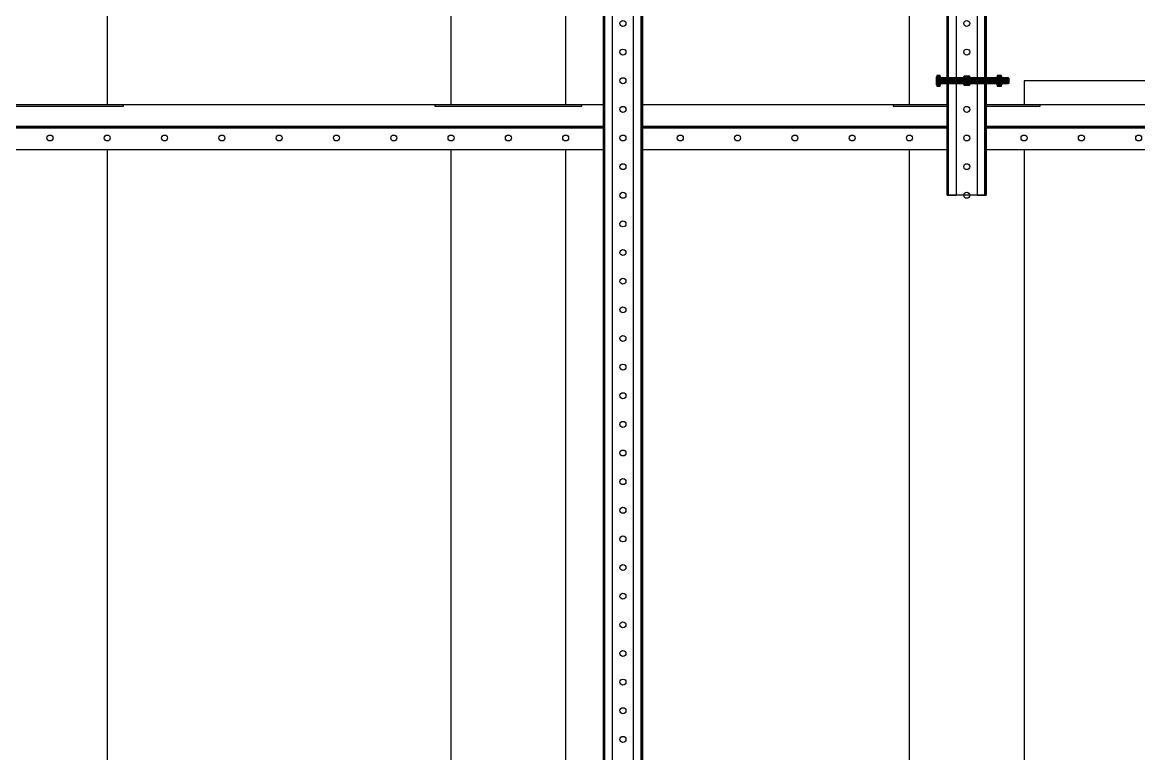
# Model space of a CAD drawing. Header units: millimetres. Extents: x -962357 to -591296, y -223672 to 59420.
# Drawn here: x -790204 to -789230, y -173981 to -173343 of the extents above; entities that cross this region are included whole.
import ezdxf

# ---------------------------------------------------------------- set-up
doc = ezdxf.new("R2010")
doc.units = ezdxf.units.MM
for name, color, linetype in [('000 - H A T C H', 8, 'Continuous'), ('000 - WIPEOUT', 250, 'Continuous'), ('001 - ASCESSORIES', 251, 'Continuous'), ('A11_ALU.SOLID SHEET', 2, 'Continuous')]:
    doc.layers.add(name, color=color, linetype=linetype)
pattern_1 = [(110, (-0.5, 0), (-0.939693, -0.34202), []), (110, (-0.2012, 0.6409), (-0.939693, -0.34202), [1.25, -0.25, 0, -0.25])]

# ---------------------------------------------------------------- blocks, each defined once
blk = doc.blocks.new('*U4870')
at = {"color": 3}
blk.add_wipeout([(-875, -650), (875, -650), (875, -950), (-875, -950)], dxfattribs=at).dxf.layer = '000 - WIPEOUT'
at = {"layer": 'A11_ALU.SOLID SHEET', "color": 0, "linetype": 'ByBlock'}
blk.add_lwpolyline([(-875, -950), (875, -950), (875, -650), (-875, -650)], close=True, dxfattribs=at)
blk = doc.blocks.new('*U4875')
at = {"color": 3}
blk.add_wipeout([(-412.5, 2350), (412.5, 2350), (412.5, 2050), (-412.5, 2050)], dxfattribs=at).dxf.layer = '000 - WIPEOUT'
at = {"layer": 'A11_ALU.SOLID SHEET', "color": 0, "linetype": 'ByBlock'}
blk.add_lwpolyline([(-412.5, 2050), (412.5, 2050), (412.5, 2350), (-412.5, 2350)], close=True, dxfattribs=at)
blk = doc.blocks.new('000 - ASSCESSORIES_FAMELINE_GALV.BRACKET_FITTING_Z-PROFILE_HR-02B_TOP_VIEW')
blk.add_wipeout([(-1200, 39), (1200, 39), (1200, 0), (-1200, 0)]).dxf.layer = '000 - WIPEOUT'
at = {"layer": '001 - ASCESSORIES', "linetype": 'ByBlock'}
blk.add_line((1200, 20.2), (-1200, 20.2), dxfattribs=at)
at = {"layer": '001 - ASCESSORIES'}
blk.add_line((1200, 19), (-1200, 19), dxfattribs=at)
at = {"layer": '001 - ASCESSORIES', "color": 0}
blk.add_lwpolyline([(-1200, 39), (-1200, 19), (1200, 19), (1200, 39)], close=True, dxfattribs=at)
at = {"layer": '001 - ASCESSORIES'}
blk.add_lwpolyline([(-1200, 19), (-1200, 0), (1200, 0), (1200, 19)], close=True, dxfattribs=at)
at = {"layer": '001 - ASCESSORIES', "color": 2}
for points in [[(-64.12, 1.2), (-64.12, 0), (64.12, 0), (64.12, 1.2)], [(335.88, 1.2), (335.88, 0), (464.12, 0), (464.12, 1.2)], [(735.88, 1.2), (735.88, 0), (864.12, 0), (864.12, 1.2)]]:
    blk.add_lwpolyline(points, close=True, dxfattribs=at)
at = {"layer": '001 - ASCESSORIES'}
for centre in [(-150, 29), (-100, 29), (-50, 29), (0, 29), (50, 29), (100, 29), (150, 29), (200, 29), (250, 29), (300, 29), (350, 29), (400, 29), (450, 29), (500, 29), (550, 29), (600, 29), (650, 29), (700, 29), (750, 29), (800, 29)]:
    blk.add_circle(centre, 2.6, dxfattribs=at)
blk = doc.blocks.new('*U4897')
at = {"layer": '001 - ASCESSORIES', "color": 0, "linetype": 'ByBlock'}
blk.add_blockref('000 - ASSCESSORIES_FAMELINE_GALV.BRACKET_FITTING_Z-PROFILE_HR-02B_TOP_VIEW', (1200, -39), dxfattribs=at)
blk = doc.blocks.new('000 - ASSCESSORIES_FAMELINE_GALV.BRACKET_FITTING_U-PROFILE_CC-01_TOP_VIEW')
at = {"color": 6}
blk.add_wipeout([(1500, -17), (-1500, -17), (-1500, 17), (1500, 17)], dxfattribs=at).dxf.layer = '000 - WIPEOUT'
at = {"layer": '001 - ASCESSORIES', "color": 0, "linetype": 'ByBlock'}
for p, q in [((1500, 15.8), (-1500, 15.8)), ((1500, -15.8), (-1500, -15.8))]:
    blk.add_line(p, q, dxfattribs=at)
at = {"layer": '001 - ASCESSORIES', "color": 1}
blk.add_lwpolyline([(1500, 17), (1500, -17), (-1500, -17), (-1500, 17)], close=True, dxfattribs=at)
at = {"layer": '001 - ASCESSORIES', "color": 0, "linetype": 'ByBlock'}
for points in [[(-1500, 17), (-1500, 9), (1500, 9), (1500, 17)], [(-1500, -9), (-1500, -17), (1500, -17), (1500, -9)]]:
    blk.add_lwpolyline(points, close=True, dxfattribs=at)
at = {"layer": '001 - ASCESSORIES', "color": 1, "linetype": 'Continuous'}
for centre in [(250, 0), (275, 0), (300, 0), (325, 0), (350, 0), (375, 0), (400, 0), (425, 0), (450, 0), (475, 0), (500, 0), (525, 0), (550, 0), (575, 0), (600, 0), (625, 0), (650, 0), (675, 0), (700, 0), (725, 0), (750, 0), (775, 0), (800, 0), (825, 0), (850, 0), (875, 0)]:
    blk.add_circle(centre, 2.6, dxfattribs=at)
blk = doc.blocks.new('*U4907')
at = {"layer": '001 - ASCESSORIES', "color": 0, "linetype": 'ByBlock'}
blk.add_blockref('000 - ASSCESSORIES_FAMELINE_GALV.BRACKET_FITTING_U-PROFILE_CC-01_TOP_VIEW', (0, 0), dxfattribs=at)
blk = doc.blocks.new('*U4942')
at = {"color": 6}
blk.add_wipeout([(950, -17), (-950, -17), (-950, 17), (950, 17)], dxfattribs=at).dxf.layer = '000 - WIPEOUT'
at = {"layer": '001 - ASCESSORIES', "color": 0, "linetype": 'ByBlock'}
for p, q in [((950, 15.8), (-950, 15.8)), ((950, -15.8), (-950, -15.8))]:
    blk.add_line(p, q, dxfattribs=at)
at = {"layer": '001 - ASCESSORIES', "color": 1}
blk.add_lwpolyline([(950, 17), (950, -17), (-950, -17), (-950, 17)], close=True, dxfattribs=at)
at = {"layer": '001 - ASCESSORIES', "color": 0, "linetype": 'ByBlock'}
for points in [[(-950, 17), (-950, 9), (950, 9), (950, 17)], [(-950, -9), (-950, -17), (950, -17), (950, -9)]]:
    blk.add_lwpolyline(points, close=True, dxfattribs=at)
at = {"layer": '001 - ASCESSORIES', "color": 1, "linetype": 'Continuous'}
for centre in [(800, 0), (825, 0), (850, 0), (875, 0), (900, 0), (925, 0), (950, 0)]:
    blk.add_circle(centre, 2.6, dxfattribs=at)
blk = doc.blocks.new('*U4663')
at = {"layer": '001 - ASCESSORIES', "color": 0}
blk.add_lwpolyline([(4.62, 0), (2.31, 4), (-2.31, 4), (-4.62, 0), (-2.31, -4), (2.31, -4)], close=True, dxfattribs=at)
at = {"layer": '001 - ASCESSORIES', "color": 8}
blk.add_circle((0, 0), 3.85, dxfattribs=at)
at = {"layer": '001 - ASCESSORIES', "color": 0}
blk.add_circle((0, 0), 2.6, dxfattribs=at)
blk = doc.blocks.new('*U4664')
at = {"layer": '000 - H A T C H'}
h = blk.add_hatch(color=250, dxfattribs=at)
h.dxf.hatch_style = 1
h.paths.add_polyline_path([(4, -2.31), (4, 2.31), (0, 4.62), (-4, 2.31), (-4, -2.31), (0, -4.62)])
h.paths.add_polyline_path([(0, -2.6, -1), (0, 2.6, -1)], flags=16)
at = {"layer": '001 - ASCESSORIES', "color": 0, "rotation": 270}
blk.add_blockref('*U4663', (0, 0), dxfattribs=at)
blk = doc.blocks.new('*U4682')
at = {"color": 1}
for p, q in [((-3.46, 3.5), (3.46, 3.5)), ((-3.46, 0), (3.46, 0))]:
    blk.add_line(p, q, dxfattribs=at)
at = {"color": 0}
for points in [[(-2.31, 3.21, 0.249855), (-4.62, 3.21), (-4.62, 0.29, 0.249855), (-2.31, 0.29)], [(2.31, 3.21, 0.062432), (0, 3.5, 0.062432), (-2.31, 3.21), (-2.31, 0.29, 0.061701), (0, 0, 0.061701), (2.31, 0.29)], [(4.62, 3.21, 0.249855), (2.31, 3.21), (2.31, 0.29, 0.249855), (4.62, 0.29)]]:
    blk.add_lwpolyline(points, format="xyb", close=True, dxfattribs=at)
blk = doc.blocks.new('*U4696')
at = {"layer": '000 - H A T C H'}
h = blk.add_hatch(dxfattribs=at)
h.set_pattern_fill('ANSI35', color=8, scale=4, angle=65)
h.set_pattern_definition(pattern_1)
h.paths.add_polyline_path([(0, -2.5), (59.5, -2.5), (59.5, 2.5), (0, 2.5)])
at = {"color": 8}
blk.add_line((59.5, -2.5), (59.5, 2.5), dxfattribs=at)
at = {"color": 1}
blk.add_lwpolyline([(59.5, 2.5), (0, 2.5), (0, -2.5), (59.5, -2.5), (60, -2), (60, 2)], close=True, dxfattribs=at)
blk = doc.blocks.new('*U4748')
at = {"layer": '000 - H A T C H'}
h = blk.add_hatch(color=250, dxfattribs=at)
h.dxf.hatch_style = 1
edge = h.paths.add_edge_path()
edge.add_line((-0.29, -4.62), (-3.21, -4.62))
edge.add_arc((-1.05, -3.46), 2.45, 180, 208.05689, ccw=False)
edge.add_line((-3.5, -3.46), (-3.5, -0.01))
edge.add_arc((5.86, 0), 9.36, 179.97608, 180.02392, ccw=False)
edge.add_line((-3.5, 0), (-3.5, 0))
edge.add_arc((5.86, 0), 9.36, 179.97608, 180.02392, ccw=False)
edge.add_line((-3.5, 0.01), (-3.5, 3.46))
edge.add_arc((-1.05, 3.46), 2.45, 151.94311, 180, ccw=False)
edge.add_line((-3.21, 4.62), (-0.29, 4.62))
edge.add_arc((-2.45, 3.46), 2.45, 360, 388.05689, ccw=False)
edge.add_line((0, 3.46), (0, -3.46))
edge.add_arc((-2.45, -3.46), 2.45, 331.94311, 360, ccw=False)
blk.add_blockref('*U4696', (0, 0))
at = {"layer": '001 - ASCESSORIES', "rotation": 90}
blk.add_blockref('*U4682', (0, 0), dxfattribs=at)
blk = doc.blocks.new('*U4662')
at = {"color": 1}
for p, q in [((-3.46, 4.5), (3.46, 4.5)), ((-3.46, 0), (3.46, 0))]:
    blk.add_line(p, q, dxfattribs=at)
at = {"color": 0}
for points in [[(-2.31, 4.21, 0.249893), (-4.62, 4.21), (-4.62, 0.29, 0.249893), (-2.31, 0.29)], [(2.31, 4.21, 0.062422), (0, 4.5, 0.062422), (-2.31, 4.21), (-2.31, 0.29, 0.061692), (0, 0, 0.061692), (2.31, 0.29)], [(4.62, 4.21, 0.249893), (2.31, 4.21), (2.31, 0.29, 0.249893), (4.62, 0.29)]]:
    blk.add_lwpolyline(points, format="xyb", close=True, dxfattribs=at)
blk = doc.blocks.new('*U4707')
at = {"layer": '000 - H A T C H'}
h = blk.add_hatch(color=250, dxfattribs=at)
h.dxf.hatch_style = 1
edge = h.paths.add_edge_path()
edge.add_line((0.29, 4.62), (4.21, 4.62))
edge.add_arc((2.05, 3.46), 2.45, 0, 28.06093, ccw=False)
edge.add_line((4.5, 3.46), (4.5, 0.01))
edge.add_arc((-4.86, 0), 9.36, -0.02392, 0.02392, ccw=False)
edge.add_line((4.5, 0), (4.5, 0))
edge.add_arc((-4.86, 0), 9.36, -0.02392, 0.02392, ccw=False)
edge.add_line((4.5, -0.01), (4.5, -3.46))
edge.add_arc((2.05, -3.46), 2.45, -28.06093, 0, ccw=False)
edge.add_line((4.21, -4.62), (0.29, -4.62))
edge.add_arc((2.45, -3.46), 2.45, 180, 208.06093, ccw=False)
edge.add_line((0, -3.46), (0, 3.46))
edge.add_arc((2.45, 3.46), 2.45, 151.93907, 180, ccw=False)
at = {"layer": '001 - ASCESSORIES', "color": 0, "rotation": 270}
blk.add_blockref('*U4662', (0, 0), dxfattribs=at)
blk = doc.blocks.new('*U4821')
at = {"layer": '001 - ASCESSORIES'}
blk.add_blockref('*U4748', (-23, 0), dxfattribs=at)
at = {"layer": '001 - ASCESSORIES', "color": 2}
for rotation in [90, 90, 270, 270]:
    blk.add_blockref('*U4664', (0, 0), dxfattribs=dict(at, rotation=rotation))
at = {"layer": '001 - ASCESSORIES', "color": 1}
blk.add_blockref('*U4707', (26.2, 0), dxfattribs=at)
blk = doc.blocks.new('*U4956')
at = {"layer": 'A11_ALU.SOLID SHEET', "linetype": 'ByBlock'}
blk.add_lwpolyline([(-44750, 2505.5), (-44600, 2505.5), (-44600, 3305.5), (-45050, 3305.5), (-45050, 1555.5), (-44750, 1555.5)], close=True, dxfattribs=at)
at = {"layer": 'A11_ALU.SOLID SHEET', "color": 0, "linetype": 'ByBlock', "rotation": 90}
blk.add_blockref('*U4870', (-46100, 2430.5), dxfattribs=at)
blk.add_blockref('*U4875', (-42300, 1968), dxfattribs=at)
at = {"layer": '001 - ASCESSORIES', "linetype": 'ByBlock', "rotation": 180}
blk.add_blockref('*U4897', (-43500, 2320.5), dxfattribs=at)
at = {"layer": '001 - ASCESSORIES', "linetype": 'ByBlock', "rotation": 270}
for name, p in [('*U4907', (-45000, 2680.5)), ('*U4942', (-44700, 3230.5))]:
    blk.add_blockref(name, p, dxfattribs=at)
at = {"layer": '001 - ASCESSORIES', "linetype": 'ByBlock'}
blk.add_blockref('*U4821', (-44700, 2380.5), dxfattribs=at)
blk.add_blockref('*U4821', (-44700, 2380.5), dxfattribs=at)
blk = doc.blocks.new('*U703')
at = {"color": 3}
blk.add_wipeout([(-875, -650), (875, -650), (875, -950), (-875, -950)], dxfattribs=at).dxf.layer = '000 - WIPEOUT'
at = {"layer": 'A11_ALU.SOLID SHEET', "color": 0, "linetype": 'ByBlock'}
blk.add_lwpolyline([(-875, -950), (875, -950), (875, -650), (-875, -650)], close=True, dxfattribs=at)
blk = doc.blocks.new('*U706')
at = {"color": 3}
blk.add_wipeout([(-412.5, 2350), (412.5, 2350), (412.5, 2050), (-412.5, 2050)], dxfattribs=at).dxf.layer = '000 - WIPEOUT'
at = {"layer": 'A11_ALU.SOLID SHEET', "color": 0, "linetype": 'ByBlock'}
blk.add_lwpolyline([(-412.5, 2050), (412.5, 2050), (412.5, 2350), (-412.5, 2350)], close=True, dxfattribs=at)
blk = doc.blocks.new('*U501')
at = {"layer": '001 - ASCESSORIES', "color": 0, "linetype": 'ByBlock'}
blk.add_blockref('000 - ASSCESSORIES_FAMELINE_GALV.BRACKET_FITTING_Z-PROFILE_HR-02B_TOP_VIEW', (1200, -39), dxfattribs=at)
blk = doc.blocks.new('*U521')
at = {"layer": '001 - ASCESSORIES', "color": 0, "linetype": 'ByBlock'}
blk.add_blockref('000 - ASSCESSORIES_FAMELINE_GALV.BRACKET_FITTING_U-PROFILE_CC-01_TOP_VIEW', (0, 0), dxfattribs=at)
blk = doc.blocks.new('*U554')
at = {"color": 6}
blk.add_wipeout([(950, -17), (-950, -17), (-950, 17), (950, 17)], dxfattribs=at).dxf.layer = '000 - WIPEOUT'
at = {"layer": '001 - ASCESSORIES', "color": 0, "linetype": 'ByBlock'}
for p, q in [((950, 15.8), (-950, 15.8)), ((950, -15.8), (-950, -15.8))]:
    blk.add_line(p, q, dxfattribs=at)
at = {"layer": '001 - ASCESSORIES', "color": 1}
blk.add_lwpolyline([(950, 17), (950, -17), (-950, -17), (-950, 17)], close=True, dxfattribs=at)
at = {"layer": '001 - ASCESSORIES', "color": 0, "linetype": 'ByBlock'}
for points in [[(-950, 17), (-950, 9), (950, 9), (950, 17)], [(-950, -9), (-950, -17), (950, -17), (950, -9)]]:
    blk.add_lwpolyline(points, close=True, dxfattribs=at)
at = {"layer": '001 - ASCESSORIES', "color": 1, "linetype": 'Continuous'}
for centre in [(800, 0), (825, 0), (850, 0), (875, 0), (900, 0), (925, 0), (950, 0)]:
    blk.add_circle(centre, 2.6, dxfattribs=at)
blk = doc.blocks.new('*U350')
at = {"layer": '001 - ASCESSORIES', "color": 0}
blk.add_lwpolyline([(4.62, 0), (2.31, 4), (-2.31, 4), (-4.62, 0), (-2.31, -4), (2.31, -4)], close=True, dxfattribs=at)
at = {"layer": '001 - ASCESSORIES', "color": 8}
blk.add_circle((0, 0), 3.85, dxfattribs=at)
at = {"layer": '001 - ASCESSORIES', "color": 0}
blk.add_circle((0, 0), 2.6, dxfattribs=at)
blk = doc.blocks.new('*U671')
at = {"layer": '000 - H A T C H'}
h = blk.add_hatch(color=250, dxfattribs=at)
h.dxf.hatch_style = 1
h.paths.add_polyline_path([(4, -2.31), (4, 2.31), (0, 4.62), (-4, 2.31), (-4, -2.31), (0, -4.62)])
h.paths.add_polyline_path([(0, -2.6, -1), (0, 2.6, -1)], flags=16)
at = {"layer": '001 - ASCESSORIES', "color": 0, "rotation": 270}
blk.add_blockref('*U350', (0, 0), dxfattribs=at)
blk = doc.blocks.new('*U351')
at = {"color": 1}
for p, q in [((-3.46, 3.5), (3.46, 3.5)), ((-3.46, 0), (3.46, 0))]:
    blk.add_line(p, q, dxfattribs=at)
at = {"color": 0}
for points in [[(-2.31, 3.21, 0.249855), (-4.62, 3.21), (-4.62, 0.29, 0.249855), (-2.31, 0.29)], [(2.31, 3.21, 0.062432), (0, 3.5, 0.062432), (-2.31, 3.21), (-2.31, 0.29, 0.061701), (0, 0, 0.061701), (2.31, 0.29)], [(4.62, 3.21, 0.249855), (2.31, 3.21), (2.31, 0.29, 0.249855), (4.62, 0.29)]]:
    blk.add_lwpolyline(points, format="xyb", close=True, dxfattribs=at)
blk = doc.blocks.new('*U365')
at = {"layer": '000 - H A T C H'}
h = blk.add_hatch(dxfattribs=at)
h.set_pattern_fill('ANSI35', color=8, scale=4, angle=65)
h.set_pattern_definition(pattern_1)
h.paths.add_polyline_path([(0, -2.5), (59.5, -2.5), (59.5, 2.5), (0, 2.5)])
at = {"color": 8}
blk.add_line((59.5, -2.5), (59.5, 2.5), dxfattribs=at)
at = {"color": 1}
blk.add_lwpolyline([(59.5, 2.5), (0, 2.5), (0, -2.5), (59.5, -2.5), (60, -2), (60, 2)], close=True, dxfattribs=at)
blk = doc.blocks.new('*U583')
at = {"layer": '000 - H A T C H'}
h = blk.add_hatch(color=250, dxfattribs=at)
h.dxf.hatch_style = 1
edge = h.paths.add_edge_path()
edge.add_line((-0.29, -4.62), (-3.21, -4.62))
edge.add_arc((-1.05, -3.46), 2.45, 180, 208.05689, ccw=False)
edge.add_line((-3.5, -3.46), (-3.5, -0.01))
edge.add_arc((5.86, 0), 9.36, 179.97608, 180.02392, ccw=False)
edge.add_line((-3.5, 0), (-3.5, 0))
edge.add_arc((5.86, 0), 9.36, 179.97608, 180.02392, ccw=False)
edge.add_line((-3.5, 0.01), (-3.5, 3.46))
edge.add_arc((-1.05, 3.46), 2.45, 151.94311, 180, ccw=False)
edge.add_line((-3.21, 4.62), (-0.29, 4.62))
edge.add_arc((-2.45, 3.46), 2.45, 360, 388.05689, ccw=False)
edge.add_line((0, 3.46), (0, -3.46))
edge.add_arc((-2.45, -3.46), 2.45, 331.94311, 360, ccw=False)
blk.add_blockref('*U365', (0, 0))
at = {"layer": '001 - ASCESSORIES', "rotation": 90}
blk.add_blockref('*U351', (0, 0), dxfattribs=at)
blk = doc.blocks.new('*U349')
at = {"color": 1}
for p, q in [((-3.46, 4.5), (3.46, 4.5)), ((-3.46, 0), (3.46, 0))]:
    blk.add_line(p, q, dxfattribs=at)
at = {"color": 0}
for points in [[(-2.31, 4.21, 0.249893), (-4.62, 4.21), (-4.62, 0.29, 0.249893), (-2.31, 0.29)], [(2.31, 4.21, 0.062422), (0, 4.5, 0.062422), (-2.31, 4.21), (-2.31, 0.29, 0.061692), (0, 0, 0.061692), (2.31, 0.29)], [(4.62, 4.21, 0.249893), (2.31, 4.21), (2.31, 0.29, 0.249893), (4.62, 0.29)]]:
    blk.add_lwpolyline(points, format="xyb", close=True, dxfattribs=at)
blk = doc.blocks.new('*U667')
at = {"layer": '000 - H A T C H'}
h = blk.add_hatch(color=250, dxfattribs=at)
h.dxf.hatch_style = 1
edge = h.paths.add_edge_path()
edge.add_line((0.29, 4.62), (4.21, 4.62))
edge.add_arc((2.05, 3.46), 2.45, 0, 28.06093, ccw=False)
edge.add_line((4.5, 3.46), (4.5, 0.01))
edge.add_arc((-4.86, 0), 9.36, -0.02392, 0.02392, ccw=False)
edge.add_line((4.5, 0), (4.5, 0))
edge.add_arc((-4.86, 0), 9.36, -0.02392, 0.02392, ccw=False)
edge.add_line((4.5, -0.01), (4.5, -3.46))
edge.add_arc((2.05, -3.46), 2.45, -28.06093, 0, ccw=False)
edge.add_line((4.21, -4.62), (0.29, -4.62))
edge.add_arc((2.45, -3.46), 2.45, 180, 208.06093, ccw=False)
edge.add_line((0, -3.46), (0, 3.46))
edge.add_arc((2.45, 3.46), 2.45, 151.93907, 180, ccw=False)
at = {"layer": '001 - ASCESSORIES', "color": 0, "rotation": 270}
blk.add_blockref('*U349', (0, 0), dxfattribs=at)
blk = doc.blocks.new('*U686')
at = {"layer": '001 - ASCESSORIES'}
blk.add_blockref('*U583', (-23, 0), dxfattribs=at)
at = {"layer": '001 - ASCESSORIES', "color": 2}
for rotation in [90, 90, 270, 270]:
    blk.add_blockref('*U671', (0, 0), dxfattribs=dict(at, rotation=rotation))
at = {"layer": '001 - ASCESSORIES', "color": 1}
blk.add_blockref('*U667', (26.2, 0), dxfattribs=at)

msp = doc.modelspace()

# ---------------------------------------------------------------- block references
msp.add_blockref('*U4956', (-744680, -175774.39))

# ---------------------------------------------------------------- next in the draw order: linework, layer by layer
at = {"layer": 'A11_ALU.SOLID SHEET', "linetype": 'ByBlock'}
msp.add_lwpolyline([(-789430, -173268.89), (-789280, -173268.89), (-789280, -172468.89), (-789730, -172468.89), (-789730, -174218.89), (-789430, -174218.89)], close=True, dxfattribs=at)

# ---------------------------------------------------------------- next in the draw order: block references
at = {"layer": 'A11_ALU.SOLID SHEET', "color": 0, "linetype": 'ByBlock', "rotation": 90}
msp.add_blockref('*U703', (-790780, -173343.89), dxfattribs=at)

# ---------------------------------------------------------------- next in the draw order: block references
msp.add_blockref('*U706', (-786980, -173806.39), dxfattribs=at)

# ---------------------------------------------------------------- next in the draw order: block references
at = {"layer": '001 - ASCESSORIES', "linetype": 'ByBlock', "rotation": 180}
msp.add_blockref('*U501', (-788180, -173453.89), dxfattribs=at)

# ---------------------------------------------------------------- next in the draw order: block references
at = {"layer": '001 - ASCESSORIES', "linetype": 'ByBlock', "rotation": 270}
for name, p in [('*U521', (-789680, -173093.89)), ('*U554', (-789380, -172543.89))]:
    msp.add_blockref(name, p, dxfattribs=at)

# ---------------------------------------------------------------- next in the draw order: block references
at = {"layer": '001 - ASCESSORIES', "linetype": 'ByBlock'}
msp.add_blockref('*U686', (-789380, -173393.89), dxfattribs=at)
msp.add_blockref('*U686', (-789380, -173393.89), dxfattribs=at)

doc.saveas('drawing.dxf')
